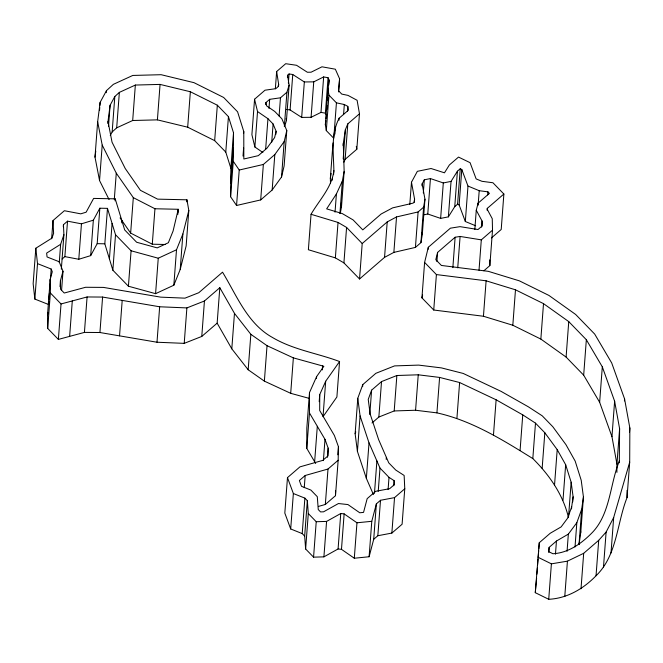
<?xml version="1.0" encoding="UTF-8"?>
<svg xmlns="http://www.w3.org/2000/svg" width="663" height="663" viewBox="0 0 663 663"><rect width="100%" height="100%" fill="white"/><g stroke="black" fill="none" stroke-linecap="round" stroke-linejoin="round"><path stroke-width="0.99" d="M315.671 463.487L306.787 448.387L306.828 428L309.497 392.554L316.616 376.592L323.859 366.299L293.361 357.871L267.032 345.688L250.846 334.318L234.47 313.375L219.809 287.709L204.444 300.994L186.883 307.914L159.659 306.778L102.591 297.065L87.085 296.958L61.037 303.961L50.355 292.955L50.206 279.305L52.278 271.739L51.184 269.037L37.509 263.625L35.819 248.235L51.979 238.083L53.604 233.351L52.999 220.564L64.377 210.726L80.762 213.842L86.132 212.193L93.624 198.411L115.213 198.842L124.685 229.928L136.644 242.252L157.222 247.887L168.352 242.733L173.076 231.055L178.239 209.284L154.951 208.754L133.313 197.64L116.274 173.176L102.21 145.098L97.66 121.702L100.138 102.334L106.461 90.649L113.373 84.342L132.791 75.441L161.134 74.704L193.994 82.668L223.638 97.453L237.578 111.798L243.769 131.514L243.835 158.996L258.321 155.656L266.998 148.156L274.623 137.572L276.106 131.266L273.098 123.998L267.951 118.694L257.534 111.558L254.567 99.226L265.001 90.201L275.791 88.676L277.888 86.861L278.659 84.367L276.645 71.529L285.703 63.706L296.543 65.281L307.367 72.25L311.08 72.209L321.969 66.806L335.337 69.201L339.589 78.756L338.602 91.925M306.787 448.387L309.455 412.933L309.497 392.554M328.732 85.162L329.113 80.099L328.061 77.72L323.652 76.933L313.74 81.856L304.342 81.955L292.756 74.505L289.06 73.966L287.568 75.259L289.118 85.121L286.93 92.215L280.466 97.809L269.675 99.334L265.871 102.624L266.659 105.906L274.764 111.467L281.924 118.843L286.781 130.561L284.112 166.007L281.535 176.988L272.153 190.016L260.692 199.919L236.558 205.48L230.6 196.745L233.268 161.3L233.517 132.799L228.437 116.638L217.331 105.202L190.356 91.751L160.065 84.408L135.351 85.055L119.357 92.381L114.815 96.525L110.091 105.268L108.011 121.486L112.039 142.18L125.216 168.485L140.423 190.322L157.595 199.14L186.933 199.803L188.814 210.469L186.146 245.923L180.22 269.427L173.839 285.214L155.581 293.668L128.415 286.217L112.851 270.189L115.519 234.735L107.481 208.364L99.848 208.207L93.35 220.182L81.458 223.821L67.527 221.169L63.441 224.707L63.913 234.743L60.64 244.307L46.634 253.1L47.065 256.954L59.173 261.736L63.002 271.266L60.457 280.565L60.548 289.217L64.245 293.021L85.61 287.278L103.461 287.402L160.711 297.148L184.969 298.159L198.801 292.706L222.536 272.178C236.666 295.366 247.39 323.536 272.336 337.401C293.154 349.824 317.196 353.122 339.564 361.526L325.682 381.25L319.732 394.593L319.699 410.513L334.384 435.483L338.437 446.696L338.163 460.238L335.495 495.684L325.334 504.468L318.389 506.441M616.905 472.412L616.938 464.141L619.607 428.696L614.626 401.223L602.311 366.838L586.341 339.721L568.755 321.613L543.511 303.637L515.482 289.806L486.112 280.805L436.403 274.573L424.602 262.407L428.331 247.249L450.392 228.18L460.014 226.647L478.015 229.531L482.183 225.926L482.067 221.028L476.266 210.221L478.122 203.127L489.402 193.372L487.927 191.847L479.208 190.695L467.987 186.054L461.788 169.496L460.246 168.75L457.412 171.195L451.047 181.397L448.379 216.851L440.638 218.4L427.768 214.008L423.392 214.903M619.308 462.782L619.607 428.696M309.455 412.933L324.994 439.362L328.16 448.13L328.011 455.854L322.757 460.387L299.933 466.876L287.477 477.633L293.361 493.521L304.881 498.137L307.334 500.673L304.665 536.118L305.635 548.989L313.566 557.16L323.909 556.862L338.089 548.964L341.478 549.329L354.299 558.229L369.109 556.754L373.708 539.301L377.835 535.729L391.866 533.077L402.101 524.234L404.77 488.78L404.14 475.462L395.728 470.026L388.75 462.849L378.648 439.66L370.136 413.969L368.238 399.383L371.611 390.159L381.523 381.59L396.864 375.507L418.245 374.802L439.594 377.421L459.616 382.526L496.123 399.797L522.751 414.872L535.489 423.135L544.829 432.757L557.202 449.638L565.663 464.73L571.15 482.192L573.105 496.836L571.672 506.88L567.603 518.209L561.147 526.903L550.207 533.267L539.276 542.724L535.281 592.672L548.724 599.294C567.13 598.399 583.457 588.785 596.037 575.766C617.145 555.486 616.839 523.364 627.032 497.606L627.065 490.355M627.032 497.606L629.693 462.152L629.85 427.975L624.579 398.919L611.709 362.968L594.686 334.069L575.633 314.453L548.947 295.449L519.394 280.855L488.3 271.333L441.384 265.449L435.798 259.697L437.597 252.412L455.133 237.246L460.097 236.451L481.305 239.857L492.518 230.16L492.253 218.691L487.123 209.127L487.33 208.331L503.872 194.027L492.932 182.756L481.943 181.306L476.142 178.911L470.067 162.667L458.514 157.081L449.348 165.004L444.475 172.811L431.058 168.518L417.35 171.327L411.483 182.217L409.8 204.494M230.6 196.745L230.857 168.253L233.517 132.799M335.495 495.684L335.594 490.852M35.819 248.235L33.15 283.681L34.849 299.079L48.523 304.483L48.747 301.441M34.849 299.079L37.509 263.625M51.631 238.796L52.999 220.564M219.809 287.709L217.149 323.154L201.776 336.439L184.215 343.359L156.998 342.232L99.931 332.519L84.425 332.403L58.369 339.406L47.686 328.409L47.537 314.751L50.206 279.305M48.896 299.419L49.36 293.344M49.584 290.303L50.04 284.228M50.272 281.187L51.184 269.037M47.686 328.409L50.355 292.955M59.272 262.54L60.64 244.307M63.292 226.729L63.441 224.707M60.002 286.64L60.457 280.565M61.328 269.178L63.913 234.743M61.56 290.51L63.002 271.266M58.369 339.406L61.037 303.961M62.14 258.976L64.866 256.622L67.527 221.169M69.64 336.381L72.3 300.927M64.866 256.622L78.789 259.266L81.458 223.821M109.072 199.563L99.541 180.543L95 157.148L97.66 121.702M99.533 110.439L99.757 107.398M99.914 105.376L100.138 102.334M84.425 332.403L87.085 296.958M78.789 259.266L90.682 255.628L93.35 220.182M99.541 180.543L102.21 145.098M106.304 92.671L106.461 90.649M90.682 255.628L97.188 243.653L99.848 208.207M107.862 123.509L108.011 121.486M108.492 126.542L110.091 105.268M110.257 135.476L112.155 131.97L114.815 96.525M112.851 270.189L104.82 243.81L107.481 208.364M99.931 332.519L102.591 297.065M112.155 131.97L116.688 127.835L119.357 92.381M109.412 258.893L112.08 223.448M114.293 199.513L116.274 173.176M115.064 200.872L115.213 198.842M121.76 222.867L121.917 220.845M116.688 127.835L132.691 120.5L135.351 85.055M119.539 335.851L122.199 300.405M165.443 244.498L152.283 244.199L130.644 233.086L133.313 197.64M128.415 286.217L131.083 250.771L115.519 234.735M230.857 168.253L225.776 152.092L214.671 140.647L187.687 127.197L157.404 119.862L160.065 84.408M152.283 244.199L154.951 208.754M155.581 293.668L158.25 258.222L176.507 249.769L182.88 233.981L188.814 210.469M156.998 342.232L159.659 306.778M177.858 214.348L178.239 209.284M178.223 212.077L178.372 210.047M173.839 285.214L176.507 249.769M187.687 127.197L190.356 91.751M180.22 269.427L182.88 233.981M186.784 201.834L186.933 199.803M184.215 343.359L186.883 307.914M214.671 140.647L217.331 105.202M201.776 336.439L204.444 300.994M225.776 152.092L228.437 116.638M230.724 183.237L233.384 147.791M236.558 205.48L239.227 170.035L233.268 161.3M243.619 133.545L243.769 131.514M243.014 156.054L243.628 147.957M309.223 398.38L290.701 393.316L264.371 381.134L248.177 369.763L231.801 348.821L234.47 313.375M254.567 99.226L251.899 134.672L254.874 147.004L262.88 152.498M254.874 147.004L257.534 111.558M265.714 104.655L265.871 102.624M260.692 199.919L263.36 164.465L274.814 154.562L284.203 141.542L286.781 130.561M248.177 369.763L250.846 334.318M265.664 149.084L267.951 118.694M268.987 108.45L269.675 99.334M275.352 88.751L276.645 71.529M271.722 142.222L273.098 123.998M278.51 86.389L278.659 84.367M275.874 134.299L276.106 131.266M272.153 190.016L274.814 154.562M279.09 116.033L280.466 97.809M264.371 381.134L267.032 345.688M287.419 77.281L287.568 75.259M284.344 126.65L286.93 92.215M288.372 83.082L289.06 73.966M281.535 176.988L284.203 141.542M284.817 125.887L286.449 120.567L289.118 85.121M326.08 118.611L326.453 115.544L325.392 113.174L320.991 112.387L311.08 117.301L301.673 117.409L290.096 109.95L292.756 74.505M301.673 117.409L304.342 81.955M311.08 117.301L313.74 81.856M290.701 393.316L293.361 357.871M287.477 477.633L284.817 513.087L290.692 528.966L302.212 533.591L304.665 536.118M329.113 80.099L328.019 89.29L328.972 95.157L336.431 102.848L344.329 104.514L347.81 106.378L348.473 110.141L339.141 118.205C330.721 134.349 333.514 153.153 333.887 170.615C331.923 187.455 319.176 200.176 311.046 214.29L308.378 249.736L335.362 257.874L343.915 262.888L359.545 278.982L384.548 257.368L393.863 252.388L415.428 247.407L420.947 242.633L422.281 234.644L424.95 199.198L422.149 183.817L424.303 179.814L430.436 178.562L443.307 182.947L451.047 181.397M320.991 112.387L323.652 76.933M290.692 528.966L293.361 493.521M325.392 113.174L328.061 77.72M336.431 102.848L333.771 138.294L326.304 130.603L325.351 124.735L328.019 89.29M326.909 109.47L327.207 105.417M327.588 100.353L327.82 97.32M328.202 92.256L328.508 88.204M326.304 130.603L328.972 95.157M304.259 487.661L305.179 475.504L328.003 469.023L338.163 460.238M302.212 533.591L304.881 498.137M330.505 183.518L330.348 178.397L333.017 142.951M316.458 378.623L316.616 376.592M334.914 134.092L335.445 127.006M332.337 180.187L332.486 178.165M333.58 174.667L333.887 170.615M305.635 548.989L308.295 513.543L307.334 500.673M338.992 120.227L339.141 118.205M314.643 461.738L317.312 426.292M319.201 401.679L319.732 394.593M322.309 369.913L322.616 365.86M335.039 212.185L336.406 193.952L342.365 181.04L344.155 171.402L343.277 143.581L345.406 129.583L347.81 123.882L359.479 113.787L357.108 100.287L347.992 95.389L341.752 94.08L338.619 90.848L339.589 78.756M343.567 114.641L344.329 104.514M343.119 145.611L343.277 143.581M325.682 381.25L323.022 416.695L336.895 396.98L339.564 361.526M335.362 257.874L338.031 222.428L311.046 214.29M343.202 158.954L345.406 129.583M313.566 557.16L316.226 521.715L308.295 513.543M347.429 111.442L347.81 106.378M339.928 213.453L342.365 181.04M340.235 213.594L341.486 206.848L344.155 171.402M343.94 162.186L345.141 159.327L347.81 123.882M323.395 460.628L324.994 439.362M327.481 457.246L328.16 448.13M325.334 504.468L328.003 469.023M343.915 262.888L346.583 227.434L338.031 222.428M323.909 556.862L326.577 521.416L340.757 513.518L344.138 513.883L356.967 522.784L371.777 521.309L376.369 503.855L380.504 500.283L394.535 497.631L404.77 488.78M345.141 159.327L356.818 149.241L359.479 113.787M337.823 454.801L338.437 446.696M338.089 548.964L340.757 513.518M359.545 278.982L362.205 243.536L387.209 221.923L396.532 216.934L418.096 211.953L423.616 207.188L424.95 199.198M341.478 549.329L344.138 513.883M373.435 494.598L366.349 478.33L357.415 451.395L355.128 433.701L357.788 398.256L362.769 384.631L375.863 373.31L394.551 365.901L418.643 365.106L441.517 367.915L463.205 373.443L500.996 391.327L528.237 406.742L542.21 415.809L552.826 426.748L565.953 444.658L575.186 461.125L581.211 480.277L583.432 496.96L580.771 532.414L579.023 544.621L581.691 509.176L583.432 496.96M357.415 451.395L360.084 415.941L357.788 398.256M362.62 386.662L362.769 384.631M354.299 558.229L356.967 522.784M369.788 414.466L371.611 390.159M366.349 478.33L369.018 442.884L360.084 415.941M384.548 257.368L387.209 221.923M372.001 422.969L378.855 417.044L381.523 381.59M369.109 556.754L371.777 521.309M374.454 493.363L376.891 460.951M393.863 252.388L396.532 216.934M373.708 539.301L376.369 503.855M378.233 491.358L379.99 468.07L369.018 442.884M377.835 535.729L380.504 500.283M386.197 459.368L386.355 457.337M388.095 489.518L389.015 477.36L379.99 468.07M378.855 417.044L394.195 410.952L396.864 375.507M414.342 202.223L414.574 199.182L411.483 182.217M393.756 485.739L394.137 480.675L389.015 477.36M391.866 533.077L394.535 497.631M415.428 247.407L418.096 211.953M421.991 185.847L422.149 183.817M423.317 192.983L424.303 179.814M420.947 242.633L423.616 207.188M427.768 214.008L430.436 178.562M616.938 464.141L611.957 436.668L599.642 402.284L583.672 375.175L566.094 357.059L540.851 339.083L512.822 325.251L483.443 316.251L433.735 310.019L421.933 297.861L424.602 262.407M394.195 410.952L415.577 410.248L418.245 374.802M428.174 249.28L428.331 247.249M436.909 261.529L437.597 252.412M433.735 310.019L436.403 274.573M440.638 218.4L443.307 182.947M568.489 517.637C563.185 494.789 549.304 474.882 532.82 458.581C502.811 439.934 471.774 420.574 436.925 412.867L439.594 377.421M448.379 216.851L454.752 206.649L457.412 171.195M454.752 206.649L457.586 204.196L460.246 168.75M452.854 267.628L455.133 237.246M475.603 225.76L465.327 221.508L459.127 204.942L461.788 169.496M457.735 267.852L460.097 236.451M465.327 221.508L467.987 186.054M456.948 417.972L459.616 382.526M474.824 229.464L476.266 210.221M477.973 205.149L478.122 203.127M478.139 204.875L479.208 190.695M481.611 227.102L482.067 221.028M479.017 270.239L481.305 239.857M487.695 194.889L487.927 191.847M487.181 210.362L487.33 208.331M483.443 316.251L486.112 280.805M483.874 270.777L489.849 265.606L492.518 230.16M503.872 194.027L501.211 229.481L491.432 237.926M493.454 435.251L496.123 399.797M512.822 325.251L515.482 289.806M520.09 450.318L522.751 414.872M540.851 339.083L543.511 303.637M532.82 458.581L535.489 423.135M542.16 468.202L544.829 432.757M536.914 574.125L537.37 568.042M537.594 565.009L538.058 558.926M538.207 556.903L538.663 550.829M538.812 548.798L539.276 542.724M548.757 552.428L549.138 547.365L556.456 541.041L568.348 534.113L576.835 522.693L581.691 509.176M554.533 485.084L557.202 449.638M566.094 357.059L568.755 321.613M548.724 599.294L551.392 563.848L537.95 557.218M555.461 554.21L556.456 541.041M563.003 500.184L565.663 464.73M568.564 516.626L571.15 482.192M567.056 551.334L568.348 534.113M564.768 596.609L567.429 561.155L583.68 553.307L598.706 540.32L606.115 532.066L613.673 517.546L629.693 462.152M571.523 508.902L571.672 506.88M572.724 501.899L573.105 496.836M583.672 375.175L586.341 339.721M575.012 547L576.835 522.693M581.012 588.752L583.68 553.307M599.642 402.284L602.311 366.838M596.037 575.766L598.706 540.32M611.957 436.668L614.626 401.223M603.454 567.52L606.115 532.066M611.004 553L613.673 517.546M624.43 400.941L624.579 398.919M629.543 432.027L629.85 427.975M535.281 592.672L536.607 578.169M549.138 547.365L548.74 551.674L552.95 553.746C568.083 552.934 580.887 543.925 591.288 533.566C610.573 514.546 609.67 484.52 619.457 460.76M325.351 124.735L325.84 120.649M95 157.148L95.779 151.031M330.348 178.397L331.11 173.416M414.574 199.182L414.052 202.281L413.057 203.143L392.653 207.859L381.109 214.025L362.777 229.87L353.139 219.942L342.29 213.585L326.66 208.87L336.406 193.952M421.933 297.861L422.629 295.018M47.537 314.751L48.059 312.861M355.128 433.701L355.791 431.886M305.179 475.504L299.369 480.526L301.508 486.319L310.881 490.073L317.295 496.686L318.257 509.549L320.544 511.911L323.561 511.819L338.437 503.54L347.942 504.568L359.76 512.772L363.548 512.391L367.169 498.642L375.631 491.324L389.67 488.672L394.328 484.645L394.137 480.675M239.227 170.035L263.36 164.465M551.392 563.848L567.429 561.155M316.226 521.715L326.577 521.416M132.691 120.5L157.404 119.862M97.188 243.653L104.82 243.81M415.577 410.248L436.925 412.867M286.391 109.412L290.096 109.95M131.083 250.771L158.25 258.222M457.586 204.196L459.127 204.942M346.583 227.434L362.205 243.536M120.069 217.903L130.644 233.086M217.149 323.154L231.801 348.821M421.933 232.721L422.281 234.644M356.304 146.349L356.818 149.241M286.143 118.594L286.449 120.567M580.506 530.45L580.771 532.414M341.354 202.729L341.486 206.848M489.725 259.871L489.849 265.606"/></g></svg>
